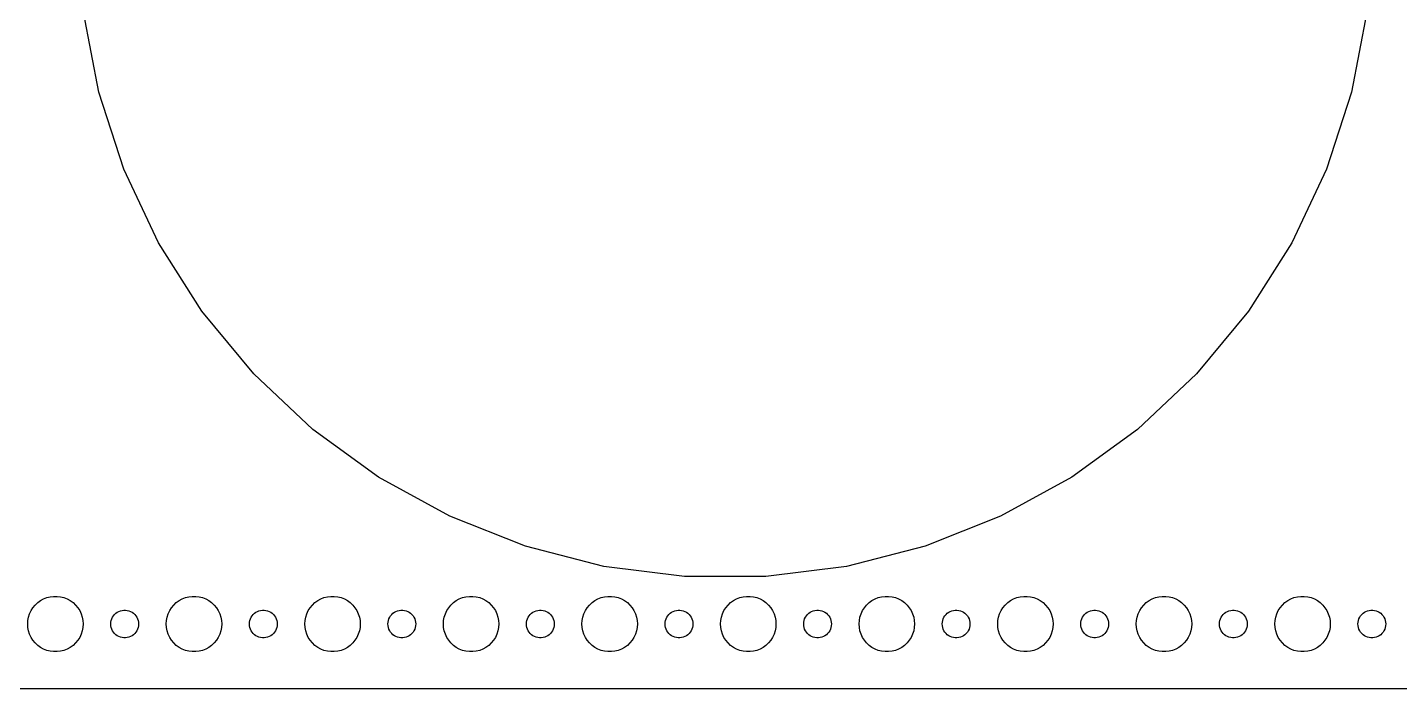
# Model space of a CAD drawing. Header units: metres. Extents: x -292 to 292, y -82 to 82.
# Drawn here: x -3 to 145.5, y -82 to -10.4 of the extents above; entities that cross this region are included whole.
import ezdxf

# ---------------------------------------------------------------- set-up
doc = ezdxf.new("R2010")
doc.units = ezdxf.units.M

msp = doc.modelspace()

# ---------------------------------------------------------------- linework, layer by layer
for p, q in [((4.6992, -17.4083), (3.052, -8.7733)), ((141.948, -8.7733), (140.301, -17.4083)), ((7.4156, -25.7687), (4.6992, -17.4083)), ((140.301, -17.4083), (137.584, -25.7687)), ((11.1585, -33.7227), (7.4156, -25.7687)), ((137.584, -25.7687), (133.841, -33.7227)), ((15.8688, -41.145), (11.1585, -33.7227)), ((133.841, -33.7227), (129.131, -41.145)), ((21.4722, -47.9183), (15.8688, -41.145)), ((129.131, -41.145), (123.528, -47.9183)), ((27.8803, -53.9359), (21.4722, -47.9183)), ((123.528, -47.9183), (117.12, -53.9359)), ((34.9921, -59.103), (27.8803, -53.9359)), ((117.12, -53.9359), (110.008, -59.103)), ((42.6954, -63.3379), (34.9921, -59.103)), ((110.008, -59.103), (102.305, -63.3379)), ((50.8688, -66.574), (42.6954, -63.3379)), ((102.305, -63.3379), (94.1312, -66.574)), ((59.3833, -68.7601), (50.8688, -66.574)), ((94.1312, -66.574), (85.6167, -68.7601)), ((68.1047, -69.8619), (59.3833, -68.7601)), ((85.6167, -68.7601), (76.8953, -69.8619)), ((76.8953, -69.8619), (68.1047, -69.8619)), ((-2.1869, -72.9464), (-1.9123, -72.6885)), ((-1.9123, -72.6885), (-1.6075, -72.467)), ((-1.6075, -72.467), (-1.2773, -72.2855)), ((-1.2773, -72.2855), (-0.927, -72.1468)), ((-0.927, -72.1468), (-0.5621, -72.0531)), ((-0.5621, -72.0531), (-0.1884, -72.0059)), ((-0.1884, -72.0059), (0.1884, -72.0059)), ((0.1884, -72.0059), (0.5621, -72.0531)), ((0.5621, -72.0531), (0.927, -72.1468)), ((0.927, -72.1468), (1.2773, -72.2855)), ((1.2773, -72.2855), (1.6075, -72.467)), ((1.6075, -72.467), (1.9123, -72.6885)), ((1.9123, -72.6885), (2.1869, -72.9464)), ((12.8131, -72.9464), (13.0877, -72.6885)), ((13.0877, -72.6885), (13.3925, -72.467)), ((13.3925, -72.467), (13.7227, -72.2855)), ((13.7227, -72.2855), (14.0729, -72.1468)), ((14.0729, -72.1468), (14.4379, -72.0531)), ((14.4379, -72.0531), (14.8116, -72.0059)), ((14.8116, -72.0059), (15.1884, -72.0059)), ((15.1884, -72.0059), (15.5621, -72.0531)), ((15.5621, -72.0531), (15.927, -72.1468)), ((15.927, -72.1468), (16.2773, -72.2855)), ((16.2773, -72.2855), (16.6075, -72.467)), ((16.6075, -72.467), (16.9123, -72.6885)), ((16.9123, -72.6885), (17.1869, -72.9464)), ((27.8131, -72.9464), (28.0877, -72.6885)), ((28.0877, -72.6885), (28.3925, -72.467)), ((28.3925, -72.467), (28.7227, -72.2855)), ((28.7227, -72.2855), (29.0729, -72.1468)), ((29.0729, -72.1468), (29.4379, -72.0531)), ((29.4379, -72.0531), (29.8116, -72.0059)), ((29.8116, -72.0059), (30.1884, -72.0059)), ((30.1884, -72.0059), (30.5621, -72.0531)), ((30.5621, -72.0531), (30.927, -72.1468)), ((30.927, -72.1468), (31.2773, -72.2855)), ((31.2773, -72.2855), (31.6075, -72.467)), ((31.6075, -72.467), (31.9123, -72.6885)), ((31.9123, -72.6885), (32.1869, -72.9464)), ((42.8131, -72.9464), (43.0877, -72.6885)), ((43.0877, -72.6885), (43.3925, -72.467)), ((43.3925, -72.467), (43.7227, -72.2855)), ((43.7227, -72.2855), (44.0729, -72.1468)), ((44.0729, -72.1468), (44.4379, -72.0531)), ((44.4379, -72.0531), (44.8116, -72.0059)), ((44.8116, -72.0059), (45.1884, -72.0059)), ((45.1884, -72.0059), (45.5621, -72.0531)), ((45.5621, -72.0531), (45.927, -72.1468)), ((45.927, -72.1468), (46.2773, -72.2855)), ((46.2773, -72.2855), (46.6075, -72.467)), ((46.6075, -72.467), (46.9123, -72.6885)), ((46.9123, -72.6885), (47.1869, -72.9464)), ((57.8131, -72.9464), (58.0877, -72.6885)), ((58.0877, -72.6885), (58.3925, -72.467)), ((58.3925, -72.467), (58.7227, -72.2855)), ((58.7227, -72.2855), (59.0729, -72.1468)), ((59.0729, -72.1468), (59.4379, -72.0531)), ((59.4379, -72.0531), (59.8116, -72.0059)), ((59.8116, -72.0059), (60.1884, -72.0059)), ((60.1884, -72.0059), (60.5621, -72.0531)), ((60.5621, -72.0531), (60.927, -72.1468)), ((60.927, -72.1468), (61.2773, -72.2855)), ((61.2773, -72.2855), (61.6075, -72.467)), ((61.6075, -72.467), (61.9123, -72.6885)), ((61.9123, -72.6885), (62.1869, -72.9464)), ((72.8131, -72.9464), (73.0877, -72.6885)), ((73.0877, -72.6885), (73.3925, -72.467)), ((73.3925, -72.467), (73.7227, -72.2855)), ((73.7227, -72.2855), (74.073, -72.1468)), ((74.073, -72.1468), (74.4379, -72.0531)), ((74.4379, -72.0531), (74.8116, -72.0059)), ((74.8116, -72.0059), (75.1884, -72.0059)), ((75.1884, -72.0059), (75.5621, -72.0531)), ((75.5621, -72.0531), (75.927, -72.1468)), ((75.927, -72.1468), (76.2773, -72.2855)), ((76.2773, -72.2855), (76.6075, -72.467)), ((76.6075, -72.467), (76.9123, -72.6885)), ((76.9123, -72.6885), (77.1869, -72.9464)), ((87.8131, -72.9464), (88.0877, -72.6885)), ((88.0877, -72.6885), (88.3925, -72.467)), ((88.3925, -72.467), (88.7227, -72.2855)), ((88.7227, -72.2855), (89.073, -72.1468)), ((89.073, -72.1468), (89.4379, -72.0531)), ((89.4379, -72.0531), (89.8116, -72.0059)), ((89.8116, -72.0059), (90.1884, -72.0059)), ((90.1884, -72.0059), (90.5621, -72.0531)), ((90.5621, -72.0531), (90.927, -72.1468)), ((90.927, -72.1468), (91.2773, -72.2855)), ((91.2773, -72.2855), (91.6075, -72.467)), ((91.6075, -72.467), (91.9123, -72.6885)), ((91.9123, -72.6885), (92.1869, -72.9464)), ((102.813, -72.9464), (103.088, -72.6885)), ((103.088, -72.6885), (103.393, -72.467)), ((103.393, -72.467), (103.723, -72.2855)), ((103.723, -72.2855), (104.073, -72.1468)), ((104.073, -72.1468), (104.438, -72.0531)), ((104.438, -72.0531), (104.812, -72.0059)), ((104.812, -72.0059), (105.188, -72.0059)), ((105.188, -72.0059), (105.562, -72.0531)), ((105.562, -72.0531), (105.927, -72.1468)), ((105.927, -72.1468), (106.277, -72.2855)), ((106.277, -72.2855), (106.607, -72.467)), ((106.607, -72.467), (106.912, -72.6885)), ((106.912, -72.6885), (107.187, -72.9464)), ((117.813, -72.9464), (118.088, -72.6885)), ((118.088, -72.6885), (118.393, -72.467)), ((118.393, -72.467), (118.723, -72.2855)), ((118.723, -72.2855), (119.073, -72.1468)), ((119.073, -72.1468), (119.438, -72.0531)), ((119.438, -72.0531), (119.812, -72.0059)), ((119.812, -72.0059), (120.188, -72.0059)), ((120.188, -72.0059), (120.562, -72.0531)), ((120.562, -72.0531), (120.927, -72.1468)), ((120.927, -72.1468), (121.277, -72.2855)), ((121.277, -72.2855), (121.607, -72.467)), ((121.607, -72.467), (121.912, -72.6885)), ((121.912, -72.6885), (122.187, -72.9464)), ((132.813, -72.9464), (133.088, -72.6885)), ((133.088, -72.6885), (133.393, -72.467)), ((133.393, -72.467), (133.723, -72.2855)), ((133.723, -72.2855), (134.073, -72.1468)), ((134.073, -72.1468), (134.438, -72.0531)), ((134.438, -72.0531), (134.812, -72.0059)), ((134.812, -72.0059), (135.188, -72.0059)), ((135.188, -72.0059), (135.562, -72.0531)), ((135.562, -72.0531), (135.927, -72.1468)), ((135.927, -72.1468), (136.277, -72.2855)), ((136.277, -72.2855), (136.607, -72.467)), ((136.607, -72.467), (136.912, -72.6885)), ((136.912, -72.6885), (137.187, -72.9464)), ((-2.9763, -74.624), (-2.9057, -74.2539)), ((-2.9057, -74.2539), (-2.7893, -73.8956)), ((-2.7893, -73.8956), (-2.6289, -73.5547)), ((-2.6289, -73.5547), (-2.427, -73.2366)), ((-2.427, -73.2366), (-2.1869, -72.9464)), ((2.1869, -72.9464), (2.427, -73.2366)), ((2.427, -73.2366), (2.6289, -73.5547)), ((2.6289, -73.5547), (2.7893, -73.8956)), ((2.7893, -73.8956), (2.9057, -74.2539)), ((2.9057, -74.2539), (2.9763, -74.624)), ((6.1855, -74.2774), (6.2865, -74.1183)), ((6.2865, -74.1183), (6.4065, -73.9732)), ((6.4065, -73.9732), (6.5438, -73.8442)), ((6.5438, -73.8442), (6.6963, -73.7335)), ((6.6963, -73.7335), (6.8613, -73.6428)), ((6.8613, -73.6428), (7.0365, -73.5734)), ((7.0365, -73.5734), (7.2189, -73.5266)), ((7.2189, -73.5266), (7.4058, -73.503)), ((7.4058, -73.503), (7.5942, -73.503)), ((7.5942, -73.503), (7.7811, -73.5266)), ((7.7811, -73.5266), (7.9635, -73.5734)), ((7.9635, -73.5734), (8.1387, -73.6428)), ((8.1387, -73.6428), (8.3037, -73.7335)), ((8.3037, -73.7335), (8.4561, -73.8442)), ((8.4561, -73.8442), (8.5934, -73.9732)), ((8.5934, -73.9732), (8.7135, -74.1183)), ((8.7135, -74.1183), (8.8145, -74.2774)), ((12.0237, -74.624), (12.0942, -74.2539)), ((12.0942, -74.2539), (12.2107, -73.8956)), ((12.2107, -73.8956), (12.3711, -73.5547)), ((12.3711, -73.5547), (12.5729, -73.2366)), ((12.5729, -73.2366), (12.8131, -72.9464)), ((17.1869, -72.9464), (17.427, -73.2366)), ((17.427, -73.2366), (17.6289, -73.5547)), ((17.6289, -73.5547), (17.7893, -73.8956)), ((17.7893, -73.8956), (17.9057, -74.2539)), ((17.9057, -74.2539), (17.9763, -74.624)), ((21.1855, -74.2774), (21.2865, -74.1183)), ((21.2865, -74.1183), (21.4065, -73.9732)), ((21.4065, -73.9732), (21.5439, -73.8442)), ((21.5439, -73.8442), (21.6963, -73.7335)), ((21.6963, -73.7335), (21.8613, -73.6428)), ((21.8613, -73.6428), (22.0365, -73.5734)), ((22.0365, -73.5734), (22.2189, -73.5266)), ((22.2189, -73.5266), (22.4058, -73.503)), ((22.4058, -73.503), (22.5942, -73.503)), ((22.5942, -73.503), (22.7811, -73.5266)), ((22.7811, -73.5266), (22.9635, -73.5734)), ((22.9635, -73.5734), (23.1387, -73.6428)), ((23.1387, -73.6428), (23.3037, -73.7335)), ((23.3037, -73.7335), (23.4561, -73.8442)), ((23.4561, -73.8442), (23.5934, -73.9732)), ((23.5934, -73.9732), (23.7135, -74.1183)), ((23.7135, -74.1183), (23.8145, -74.2774)), ((27.0237, -74.624), (27.0942, -74.2539)), ((27.0942, -74.2539), (27.2107, -73.8956)), ((27.2107, -73.8956), (27.3711, -73.5547)), ((27.3711, -73.5547), (27.5729, -73.2366)), ((27.5729, -73.2366), (27.8131, -72.9464)), ((32.1869, -72.9464), (32.427, -73.2366)), ((32.427, -73.2366), (32.6289, -73.5547)), ((32.6289, -73.5547), (32.7893, -73.8956)), ((32.7893, -73.8956), (32.9057, -74.2539)), ((32.9057, -74.2539), (32.9763, -74.624)), ((36.1855, -74.2774), (36.2865, -74.1183)), ((36.2865, -74.1183), (36.4065, -73.9732)), ((36.4065, -73.9732), (36.5439, -73.8442)), ((36.5439, -73.8442), (36.6963, -73.7335)), ((36.6963, -73.7335), (36.8613, -73.6428)), ((36.8613, -73.6428), (37.0365, -73.5734)), ((37.0365, -73.5734), (37.2189, -73.5266)), ((37.2189, -73.5266), (37.4058, -73.503)), ((37.4058, -73.503), (37.5942, -73.503)), ((37.5942, -73.503), (37.7811, -73.5266)), ((37.7811, -73.5266), (37.9635, -73.5734)), ((37.9635, -73.5734), (38.1387, -73.6428)), ((38.1387, -73.6428), (38.3037, -73.7335)), ((38.3037, -73.7335), (38.4561, -73.8442)), ((38.4561, -73.8442), (38.5934, -73.9732)), ((38.5934, -73.9732), (38.7135, -74.1183)), ((38.7135, -74.1183), (38.8145, -74.2774)), ((42.0237, -74.624), (42.0942, -74.2539)), ((42.0942, -74.2539), (42.2107, -73.8956)), ((42.2107, -73.8956), (42.3711, -73.5547)), ((42.3711, -73.5547), (42.5729, -73.2366)), ((42.5729, -73.2366), (42.8131, -72.9464)), ((47.1869, -72.9464), (47.427, -73.2366)), ((47.427, -73.2366), (47.6289, -73.5547)), ((47.6289, -73.5547), (47.7893, -73.8956)), ((47.7893, -73.8956), (47.9057, -74.2539)), ((47.9057, -74.2539), (47.9763, -74.624)), ((51.1855, -74.2774), (51.2865, -74.1183)), ((51.2865, -74.1183), (51.4065, -73.9732)), ((51.4065, -73.9732), (51.5439, -73.8442)), ((51.5439, -73.8442), (51.6963, -73.7335)), ((51.6963, -73.7335), (51.8613, -73.6428)), ((51.8613, -73.6428), (52.0365, -73.5734)), ((52.0365, -73.5734), (52.2189, -73.5266)), ((52.2189, -73.5266), (52.4058, -73.503)), ((52.4058, -73.503), (52.5942, -73.503)), ((52.5942, -73.503), (52.7811, -73.5266)), ((52.7811, -73.5266), (52.9635, -73.5734)), ((52.9635, -73.5734), (53.1387, -73.6428)), ((53.1387, -73.6428), (53.3037, -73.7335)), ((53.3037, -73.7335), (53.4561, -73.8442)), ((53.4561, -73.8442), (53.5934, -73.9732)), ((53.5934, -73.9732), (53.7135, -74.1183)), ((53.7135, -74.1183), (53.8145, -74.2774)), ((57.0237, -74.624), (57.0942, -74.2539)), ((57.0942, -74.2539), (57.2107, -73.8956)), ((57.2107, -73.8956), (57.3711, -73.5547)), ((57.3711, -73.5547), (57.5729, -73.2366)), ((57.5729, -73.2366), (57.8131, -72.9464)), ((62.1869, -72.9464), (62.427, -73.2366)), ((62.427, -73.2366), (62.6289, -73.5547)), ((62.6289, -73.5547), (62.7893, -73.8956)), ((62.7893, -73.8956), (62.9057, -74.2539)), ((62.9057, -74.2539), (62.9763, -74.624)), ((66.1855, -74.2774), (66.2865, -74.1183)), ((66.2865, -74.1183), (66.4065, -73.9732)), ((66.4065, -73.9732), (66.5439, -73.8442)), ((66.5439, -73.8442), (66.6963, -73.7335)), ((66.6963, -73.7335), (66.8613, -73.6428)), ((66.8613, -73.6428), (67.0365, -73.5734)), ((67.0365, -73.5734), (67.2189, -73.5266)), ((67.2189, -73.5266), (67.4058, -73.503)), ((67.4058, -73.503), (67.5942, -73.503)), ((67.5942, -73.503), (67.7811, -73.5266)), ((67.7811, -73.5266), (67.9635, -73.5734)), ((67.9635, -73.5734), (68.1387, -73.6428)), ((68.1387, -73.6428), (68.3037, -73.7335)), ((68.3037, -73.7335), (68.4561, -73.8442)), ((68.4561, -73.8442), (68.5934, -73.9732)), ((68.5934, -73.9732), (68.7135, -74.1183)), ((68.7135, -74.1183), (68.8145, -74.2774)), ((72.0237, -74.624), (72.0943, -74.2539)), ((72.0943, -74.2539), (72.2107, -73.8956)), ((72.2107, -73.8956), (72.3711, -73.5547)), ((72.3711, -73.5547), (72.573, -73.2366)), ((72.573, -73.2366), (72.8131, -72.9464)), ((77.1869, -72.9464), (77.427, -73.2366)), ((77.427, -73.2366), (77.6289, -73.5547)), ((77.6289, -73.5547), (77.7893, -73.8956)), ((77.7893, -73.8956), (77.9057, -74.2539)), ((77.9057, -74.2539), (77.9763, -74.624)), ((81.1855, -74.2774), (81.2865, -74.1183)), ((81.2865, -74.1183), (81.4065, -73.9732)), ((81.4065, -73.9732), (81.5439, -73.8442)), ((81.5439, -73.8442), (81.6963, -73.7335)), ((81.6963, -73.7335), (81.8613, -73.6428)), ((81.8613, -73.6428), (82.0365, -73.5734)), ((82.0365, -73.5734), (82.2189, -73.5266)), ((82.2189, -73.5266), (82.4058, -73.503)), ((82.4058, -73.503), (82.5942, -73.503)), ((82.5942, -73.503), (82.7811, -73.5266)), ((82.7811, -73.5266), (82.9635, -73.5734)), ((82.9635, -73.5734), (83.1387, -73.6428)), ((83.1387, -73.6428), (83.3037, -73.7335)), ((83.3037, -73.7335), (83.4561, -73.8442)), ((83.4561, -73.8442), (83.5934, -73.9732)), ((83.5934, -73.9732), (83.7135, -74.1183)), ((83.7135, -74.1183), (83.8145, -74.2774)), ((87.0237, -74.624), (87.0943, -74.2539)), ((87.0943, -74.2539), (87.2107, -73.8956)), ((87.2107, -73.8956), (87.3711, -73.5547)), ((87.3711, -73.5547), (87.573, -73.2366)), ((87.573, -73.2366), (87.8131, -72.9464)), ((92.1869, -72.9464), (92.427, -73.2366)), ((92.427, -73.2366), (92.6289, -73.5547)), ((92.6289, -73.5547), (92.7893, -73.8956)), ((92.7893, -73.8956), (92.9057, -74.2539)), ((92.9057, -74.2539), (92.9763, -74.624)), ((96.1855, -74.2774), (96.2865, -74.1183)), ((96.2865, -74.1183), (96.4065, -73.9732)), ((96.4065, -73.9732), (96.5439, -73.8442)), ((96.5439, -73.8442), (96.6963, -73.7335)), ((96.6963, -73.7335), (96.8613, -73.6428)), ((96.8613, -73.6428), (97.0365, -73.5734)), ((97.0365, -73.5734), (97.2189, -73.5266)), ((97.2189, -73.5266), (97.4058, -73.503)), ((97.4058, -73.503), (97.5942, -73.503)), ((97.5942, -73.503), (97.7811, -73.5266)), ((97.7811, -73.5266), (97.9635, -73.5734)), ((97.9635, -73.5734), (98.1387, -73.6428)), ((98.1387, -73.6428), (98.3037, -73.7335)), ((98.3037, -73.7335), (98.4561, -73.8442)), ((98.4561, -73.8442), (98.5934, -73.9732)), ((98.5934, -73.9732), (98.7135, -74.1183)), ((98.7135, -74.1183), (98.8145, -74.2774)), ((102.024, -74.624), (102.094, -74.2539)), ((102.094, -74.2539), (102.211, -73.8956)), ((102.211, -73.8956), (102.371, -73.5547)), ((102.371, -73.5547), (102.573, -73.2366)), ((102.573, -73.2366), (102.813, -72.9464)), ((107.187, -72.9464), (107.427, -73.2366)), ((107.427, -73.2366), (107.629, -73.5547)), ((107.629, -73.5547), (107.789, -73.8956)), ((107.789, -73.8956), (107.906, -74.2539)), ((107.906, -74.2539), (107.976, -74.624)), ((111.186, -74.2774), (111.286, -74.1183)), ((111.286, -74.1183), (111.407, -73.9732)), ((111.407, -73.9732), (111.544, -73.8442)), ((111.544, -73.8442), (111.696, -73.7335)), ((111.696, -73.7335), (111.861, -73.6428)), ((111.861, -73.6428), (112.036, -73.5734)), ((112.036, -73.5734), (112.219, -73.5266)), ((112.219, -73.5266), (112.406, -73.503)), ((112.406, -73.503), (112.594, -73.503)), ((112.594, -73.503), (112.781, -73.5266)), ((112.781, -73.5266), (112.964, -73.5734)), ((112.964, -73.5734), (113.139, -73.6428)), ((113.139, -73.6428), (113.304, -73.7335)), ((113.304, -73.7335), (113.456, -73.8442)), ((113.456, -73.8442), (113.593, -73.9732)), ((113.593, -73.9732), (113.714, -74.1183)), ((113.714, -74.1183), (113.814, -74.2774)), ((117.024, -74.624), (117.094, -74.2539)), ((117.094, -74.2539), (117.211, -73.8956)), ((117.211, -73.8956), (117.371, -73.5547)), ((117.371, -73.5547), (117.573, -73.2366)), ((117.573, -73.2366), (117.813, -72.9464)), ((122.187, -72.9464), (122.427, -73.2366)), ((122.427, -73.2366), (122.629, -73.5547)), ((122.629, -73.5547), (122.789, -73.8956)), ((122.789, -73.8956), (122.906, -74.2539)), ((122.906, -74.2539), (122.976, -74.624)), ((126.186, -74.2774), (126.286, -74.1183)), ((126.286, -74.1183), (126.407, -73.9732)), ((126.407, -73.9732), (126.544, -73.8442)), ((126.544, -73.8442), (126.696, -73.7335)), ((126.696, -73.7335), (126.861, -73.6428)), ((126.861, -73.6428), (127.036, -73.5734)), ((127.036, -73.5734), (127.219, -73.5266)), ((127.219, -73.5266), (127.406, -73.503)), ((127.406, -73.503), (127.594, -73.503)), ((127.594, -73.503), (127.781, -73.5266)), ((127.781, -73.5266), (127.964, -73.5734)), ((127.964, -73.5734), (128.139, -73.6428)), ((128.139, -73.6428), (128.304, -73.7335)), ((128.304, -73.7335), (128.456, -73.8442)), ((128.456, -73.8442), (128.593, -73.9732)), ((128.593, -73.9732), (128.714, -74.1183)), ((128.714, -74.1183), (128.814, -74.2774)), ((132.024, -74.624), (132.094, -74.2539)), ((132.094, -74.2539), (132.211, -73.8956)), ((132.211, -73.8956), (132.371, -73.5547)), ((132.371, -73.5547), (132.573, -73.2366)), ((132.573, -73.2366), (132.813, -72.9464)), ((137.187, -72.9464), (137.427, -73.2366)), ((137.427, -73.2366), (137.629, -73.5547)), ((137.629, -73.5547), (137.789, -73.8956)), ((137.789, -73.8956), (137.906, -74.2539)), ((137.906, -74.2539), (137.976, -74.624)), ((141.186, -74.2774), (141.286, -74.1183)), ((141.286, -74.1183), (141.407, -73.9732)), ((141.407, -73.9732), (141.544, -73.8442)), ((141.544, -73.8442), (141.696, -73.7335)), ((141.696, -73.7335), (141.861, -73.6428)), ((141.861, -73.6428), (142.036, -73.5734)), ((142.036, -73.5734), (142.219, -73.5266)), ((142.219, -73.5266), (142.406, -73.503)), ((142.406, -73.503), (142.594, -73.503)), ((142.594, -73.503), (142.781, -73.5266)), ((142.781, -73.5266), (142.964, -73.5734)), ((142.964, -73.5734), (143.139, -73.6428)), ((143.139, -73.6428), (143.304, -73.7335)), ((143.304, -73.7335), (143.456, -73.8442)), ((143.456, -73.8442), (143.593, -73.9732)), ((143.593, -73.9732), (143.714, -74.1183)), ((143.714, -74.1183), (143.814, -74.2774)), ((-3, -75), (-2.9763, -74.624)), ((-2.9763, -75.376), (-3, -75)), ((-2.9057, -75.7461), (-2.9763, -75.376)), ((-2.7893, -76.1044), (-2.9057, -75.7461)), ((2.9057, -75.7461), (2.7893, -76.1044)), ((2.9763, -75.376), (2.9057, -75.7461)), ((2.9763, -74.624), (3, -75)), ((3, -75), (2.9763, -75.376)), ((6, -75), (6.0118, -74.812)), ((6.0118, -75.188), (6, -75)), ((6.0118, -74.812), (6.0471, -74.627)), ((6.0471, -75.373), (6.0118, -75.188)), ((6.0471, -74.627), (6.1053, -74.4478)), ((6.1053, -75.5522), (6.0471, -75.373)), ((6.1053, -74.4478), (6.1855, -74.2774)), ((6.1855, -75.7226), (6.1053, -75.5522)), ((6.2865, -75.8817), (6.1855, -75.7226)), ((8.8145, -75.7226), (8.7135, -75.8817)), ((8.8145, -74.2774), (8.8947, -74.4478)), ((8.8947, -75.5522), (8.8145, -75.7226)), ((8.8947, -74.4478), (8.9529, -74.627)), ((8.9529, -75.373), (8.8947, -75.5522)), ((8.9529, -74.627), (8.9882, -74.812)), ((8.9882, -75.188), (8.9529, -75.373)), ((8.9882, -74.812), (9, -75)), ((9, -75), (8.9882, -75.188)), ((12, -75), (12.0237, -74.624)), ((12.0237, -75.376), (12, -75)), ((12.0942, -75.7461), (12.0237, -75.376)), ((12.2107, -76.1044), (12.0942, -75.7461)), ((17.9057, -75.7461), (17.7893, -76.1044)), ((17.9763, -75.376), (17.9057, -75.7461)), ((17.9763, -74.624), (18, -75)), ((18, -75), (17.9763, -75.376)), ((21, -75), (21.0118, -74.812)), ((21.0118, -75.188), (21, -75)), ((21.0118, -74.812), (21.0471, -74.627)), ((21.0471, -75.373), (21.0118, -75.188)), ((21.0471, -74.627), (21.1053, -74.4478)), ((21.1053, -75.5522), (21.0471, -75.373)), ((21.1053, -74.4478), (21.1855, -74.2774)), ((21.1855, -75.7226), (21.1053, -75.5522)), ((21.2865, -75.8817), (21.1855, -75.7226)), ((23.8145, -75.7226), (23.7135, -75.8817)), ((23.8145, -74.2774), (23.8947, -74.4478)), ((23.8947, -75.5522), (23.8145, -75.7226)), ((23.8947, -74.4478), (23.9529, -74.627)), ((23.9529, -75.373), (23.8947, -75.5522)), ((23.9529, -74.627), (23.9882, -74.812)), ((23.9882, -75.188), (23.9529, -75.373)), ((23.9882, -74.812), (24, -75)), ((24, -75), (23.9882, -75.188)), ((27, -75), (27.0237, -74.624)), ((27.0237, -75.376), (27, -75)), ((27.0942, -75.7461), (27.0237, -75.376)), ((27.2107, -76.1044), (27.0942, -75.7461)), ((32.9057, -75.7461), (32.7893, -76.1044)), ((32.9763, -75.376), (32.9057, -75.7461)), ((32.9763, -74.624), (33, -75)), ((33, -75), (32.9763, -75.376)), ((36, -75), (36.0118, -74.812)), ((36.0118, -75.188), (36, -75)), ((36.0118, -74.812), (36.0471, -74.627)), ((36.0471, -75.373), (36.0118, -75.188)), ((36.0471, -74.627), (36.1053, -74.4478)), ((36.1053, -75.5522), (36.0471, -75.373)), ((36.1053, -74.4478), (36.1855, -74.2774)), ((36.1855, -75.7226), (36.1053, -75.5522)), ((36.2865, -75.8817), (36.1855, -75.7226)), ((38.8145, -75.7226), (38.7135, -75.8817)), ((38.8145, -74.2774), (38.8947, -74.4478)), ((38.8947, -75.5522), (38.8145, -75.7226)), ((38.8947, -74.4478), (38.9529, -74.627)), ((38.9529, -75.373), (38.8947, -75.5522)), ((38.9529, -74.627), (38.9882, -74.812)), ((38.9882, -75.188), (38.9529, -75.373)), ((38.9882, -74.812), (39, -75)), ((39, -75), (38.9882, -75.188)), ((42, -75), (42.0237, -74.624)), ((42.0237, -75.376), (42, -75)), ((42.0942, -75.7461), (42.0237, -75.376)), ((42.2107, -76.1044), (42.0942, -75.7461)), ((47.9057, -75.7461), (47.7893, -76.1044)), ((47.9763, -75.376), (47.9057, -75.7461)), ((47.9763, -74.624), (48, -75)), ((48, -75), (47.9763, -75.376)), ((51, -75), (51.0118, -74.812)), ((51.0118, -75.188), (51, -75)), ((51.0118, -74.812), (51.0471, -74.627)), ((51.0471, -75.373), (51.0118, -75.188)), ((51.0471, -74.627), (51.1053, -74.4478)), ((51.1053, -75.5522), (51.0471, -75.373)), ((51.1053, -74.4478), (51.1855, -74.2774)), ((51.1855, -75.7226), (51.1053, -75.5522)), ((51.2865, -75.8817), (51.1855, -75.7226)), ((53.8145, -75.7226), (53.7135, -75.8817)), ((53.8145, -74.2774), (53.8947, -74.4478)), ((53.8947, -75.5522), (53.8145, -75.7226)), ((53.8947, -74.4478), (53.9529, -74.627)), ((53.9529, -75.373), (53.8947, -75.5522)), ((53.9529, -74.627), (53.9882, -74.812)), ((53.9882, -75.188), (53.9529, -75.373)), ((53.9882, -74.812), (54, -75)), ((54, -75), (53.9882, -75.188)), ((57, -75), (57.0237, -74.624)), ((57.0237, -75.376), (57, -75)), ((57.0942, -75.7461), (57.0237, -75.376)), ((57.2107, -76.1044), (57.0942, -75.7461)), ((62.9057, -75.7461), (62.7893, -76.1044)), ((62.9763, -75.376), (62.9057, -75.7461)), ((62.9763, -74.624), (63, -75)), ((63, -75), (62.9763, -75.376)), ((66, -75), (66.0118, -74.812)), ((66.0118, -75.188), (66, -75)), ((66.0118, -74.812), (66.0471, -74.627)), ((66.0471, -75.373), (66.0118, -75.188)), ((66.0471, -74.627), (66.1053, -74.4478)), ((66.1053, -75.5522), (66.0471, -75.373)), ((66.1053, -74.4478), (66.1855, -74.2774)), ((66.1855, -75.7226), (66.1053, -75.5522)), ((66.2865, -75.8817), (66.1855, -75.7226)), ((68.8145, -75.7226), (68.7135, -75.8817)), ((68.8145, -74.2774), (68.8947, -74.4478)), ((68.8947, -75.5522), (68.8145, -75.7226)), ((68.8947, -74.4478), (68.9529, -74.627)), ((68.9529, -75.373), (68.8947, -75.5522)), ((68.9529, -74.627), (68.9882, -74.812)), ((68.9882, -75.188), (68.9529, -75.373)), ((68.9882, -74.812), (69, -75)), ((69, -75), (68.9882, -75.188)), ((72, -75), (72.0237, -74.624)), ((72.0237, -75.376), (72, -75)), ((72.0943, -75.7461), (72.0237, -75.376)), ((72.2107, -76.1044), (72.0943, -75.7461)), ((77.9057, -75.7461), (77.7893, -76.1044)), ((77.9763, -75.376), (77.9057, -75.7461)), ((77.9763, -74.624), (78, -75)), ((78, -75), (77.9763, -75.376)), ((81, -75), (81.0118, -74.812)), ((81.0118, -75.188), (81, -75)), ((81.0118, -74.812), (81.0471, -74.627)), ((81.0471, -75.373), (81.0118, -75.188)), ((81.0471, -74.627), (81.1053, -74.4478)), ((81.1053, -75.5522), (81.0471, -75.373)), ((81.1053, -74.4478), (81.1855, -74.2774)), ((81.1855, -75.7226), (81.1053, -75.5522)), ((81.2865, -75.8817), (81.1855, -75.7226)), ((83.8145, -75.7226), (83.7135, -75.8817)), ((83.8145, -74.2774), (83.8947, -74.4478)), ((83.8947, -75.5522), (83.8145, -75.7226)), ((83.8947, -74.4478), (83.9529, -74.627)), ((83.9529, -75.373), (83.8947, -75.5522)), ((83.9529, -74.627), (83.9882, -74.812)), ((83.9882, -75.188), (83.9529, -75.373)), ((83.9882, -74.812), (84, -75)), ((84, -75), (83.9882, -75.188)), ((87, -75), (87.0237, -74.624)), ((87.0237, -75.376), (87, -75)), ((87.0943, -75.7461), (87.0237, -75.376)), ((87.2107, -76.1044), (87.0943, -75.7461)), ((92.9057, -75.7461), (92.7893, -76.1044)), ((92.9763, -75.376), (92.9057, -75.7461)), ((92.9763, -74.624), (93, -75)), ((93, -75), (92.9763, -75.376)), ((96, -75), (96.0118, -74.812)), ((96.0118, -75.188), (96, -75)), ((96.0118, -74.812), (96.0471, -74.627)), ((96.0471, -75.373), (96.0118, -75.188)), ((96.0471, -74.627), (96.1053, -74.4478)), ((96.1053, -75.5522), (96.0471, -75.373)), ((96.1053, -74.4478), (96.1855, -74.2774)), ((96.1855, -75.7226), (96.1053, -75.5522)), ((96.2865, -75.8817), (96.1855, -75.7226)), ((98.8145, -75.7226), (98.7135, -75.8817)), ((98.8145, -74.2774), (98.8947, -74.4478)), ((98.8947, -75.5522), (98.8145, -75.7226)), ((98.8947, -74.4478), (98.9529, -74.627)), ((98.9529, -75.373), (98.8947, -75.5522)), ((98.9529, -74.627), (98.9882, -74.812)), ((98.9882, -75.188), (98.9529, -75.373)), ((98.9882, -74.812), (99, -75)), ((99, -75), (98.9882, -75.188)), ((102, -75), (102.024, -74.624)), ((102.024, -75.376), (102, -75)), ((102.094, -75.7461), (102.024, -75.376)), ((102.211, -76.1044), (102.094, -75.7461)), ((107.906, -75.7461), (107.789, -76.1044)), ((107.976, -75.376), (107.906, -75.7461)), ((107.976, -74.624), (108, -75)), ((108, -75), (107.976, -75.376)), ((111, -75), (111.012, -74.812)), ((111.012, -75.188), (111, -75)), ((111.012, -74.812), (111.047, -74.627)), ((111.047, -75.373), (111.012, -75.188)), ((111.047, -74.627), (111.105, -74.4478)), ((111.105, -75.5522), (111.047, -75.373)), ((111.105, -74.4478), (111.186, -74.2774)), ((111.186, -75.7226), (111.105, -75.5522)), ((111.286, -75.8817), (111.186, -75.7226)), ((113.814, -75.7226), (113.714, -75.8817)), ((113.814, -74.2774), (113.895, -74.4478)), ((113.895, -75.5522), (113.814, -75.7226)), ((113.895, -74.4478), (113.953, -74.627)), ((113.953, -75.373), (113.895, -75.5522)), ((113.953, -74.627), (113.988, -74.812)), ((113.988, -75.188), (113.953, -75.373)), ((113.988, -74.812), (114, -75)), ((114, -75), (113.988, -75.188)), ((117, -75), (117.024, -74.624)), ((117.024, -75.376), (117, -75)), ((117.094, -75.7461), (117.024, -75.376)), ((117.211, -76.1044), (117.094, -75.7461)), ((122.906, -75.7461), (122.789, -76.1044)), ((122.976, -75.376), (122.906, -75.7461)), ((122.976, -74.624), (123, -75)), ((123, -75), (122.976, -75.376)), ((126, -75), (126.012, -74.812)), ((126.012, -75.188), (126, -75)), ((126.012, -74.812), (126.047, -74.627)), ((126.047, -75.373), (126.012, -75.188)), ((126.047, -74.627), (126.105, -74.4478)), ((126.105, -75.5522), (126.047, -75.373)), ((126.105, -74.4478), (126.186, -74.2774)), ((126.186, -75.7226), (126.105, -75.5522)), ((126.286, -75.8817), (126.186, -75.7226)), ((128.814, -75.7226), (128.714, -75.8817)), ((128.814, -74.2774), (128.895, -74.4478)), ((128.895, -75.5522), (128.814, -75.7226)), ((128.895, -74.4478), (128.953, -74.627)), ((128.953, -75.373), (128.895, -75.5522)), ((128.953, -74.627), (128.988, -74.812)), ((128.988, -75.188), (128.953, -75.373)), ((128.988, -74.812), (129, -75)), ((129, -75), (128.988, -75.188)), ((132, -75), (132.024, -74.624)), ((132.024, -75.376), (132, -75)), ((132.094, -75.7461), (132.024, -75.376)), ((132.211, -76.1044), (132.094, -75.7461)), ((137.906, -75.7461), (137.789, -76.1044)), ((137.976, -75.376), (137.906, -75.7461)), ((137.976, -74.624), (138, -75)), ((138, -75), (137.976, -75.376)), ((141, -75), (141.012, -74.812)), ((141.012, -75.188), (141, -75)), ((141.012, -74.812), (141.047, -74.627)), ((141.047, -75.373), (141.012, -75.188)), ((141.047, -74.627), (141.105, -74.4478)), ((141.105, -75.5522), (141.047, -75.373)), ((141.105, -74.4478), (141.186, -74.2774)), ((141.186, -75.7226), (141.105, -75.5522)), ((141.286, -75.8817), (141.186, -75.7226)), ((143.814, -75.7226), (143.714, -75.8817)), ((143.814, -74.2774), (143.895, -74.4478)), ((143.895, -75.5522), (143.814, -75.7226)), ((143.895, -74.4478), (143.953, -74.627)), ((143.953, -75.373), (143.895, -75.5522)), ((143.953, -74.627), (143.988, -74.812)), ((143.988, -75.188), (143.953, -75.373)), ((143.988, -74.812), (144, -75)), ((144, -75), (143.988, -75.188)), ((-2.6289, -76.4453), (-2.7893, -76.1044)), ((-2.427, -76.7634), (-2.6289, -76.4453)), ((-2.1869, -77.0536), (-2.427, -76.7634)), ((-1.9123, -77.3115), (-2.1869, -77.0536)), ((2.1869, -77.0536), (1.9123, -77.3115)), ((2.427, -76.7634), (2.1869, -77.0536)), ((2.6289, -76.4453), (2.427, -76.7634)), ((2.7893, -76.1044), (2.6289, -76.4453)), ((6.4065, -76.0268), (6.2865, -75.8817)), ((6.5438, -76.1558), (6.4065, -76.0268)), ((6.6963, -76.2665), (6.5438, -76.1558)), ((6.8613, -76.3572), (6.6963, -76.2665)), ((7.0365, -76.4266), (6.8613, -76.3572)), ((7.2189, -76.4734), (7.0365, -76.4266)), ((7.4058, -76.497), (7.2189, -76.4734)), ((7.5942, -76.497), (7.4058, -76.497)), ((7.7811, -76.4734), (7.5942, -76.497)), ((7.9635, -76.4266), (7.7811, -76.4734)), ((8.1387, -76.3572), (7.9635, -76.4266)), ((8.3037, -76.2665), (8.1387, -76.3572)), ((8.4561, -76.1558), (8.3037, -76.2665)), ((8.5934, -76.0268), (8.4561, -76.1558)), ((8.7135, -75.8817), (8.5934, -76.0268)), ((12.3711, -76.4453), (12.2107, -76.1044)), ((12.5729, -76.7634), (12.3711, -76.4453)), ((12.8131, -77.0536), (12.5729, -76.7634)), ((13.0877, -77.3115), (12.8131, -77.0536)), ((17.1869, -77.0536), (16.9123, -77.3115)), ((17.427, -76.7634), (17.1869, -77.0536)), ((17.6289, -76.4453), (17.427, -76.7634)), ((17.7893, -76.1044), (17.6289, -76.4453)), ((21.4065, -76.0268), (21.2865, -75.8817)), ((21.5439, -76.1558), (21.4065, -76.0268)), ((21.6963, -76.2665), (21.5439, -76.1558)), ((21.8613, -76.3572), (21.6963, -76.2665)), ((22.0365, -76.4266), (21.8613, -76.3572)), ((22.2189, -76.4734), (22.0365, -76.4266)), ((22.4058, -76.497), (22.2189, -76.4734)), ((22.5942, -76.497), (22.4058, -76.497)), ((22.7811, -76.4734), (22.5942, -76.497)), ((22.9635, -76.4266), (22.7811, -76.4734)), ((23.1387, -76.3572), (22.9635, -76.4266)), ((23.3037, -76.2665), (23.1387, -76.3572)), ((23.4561, -76.1558), (23.3037, -76.2665)), ((23.5934, -76.0268), (23.4561, -76.1558)), ((23.7135, -75.8817), (23.5934, -76.0268)), ((27.3711, -76.4453), (27.2107, -76.1044)), ((27.5729, -76.7634), (27.3711, -76.4453)), ((27.8131, -77.0536), (27.5729, -76.7634)), ((28.0877, -77.3115), (27.8131, -77.0536)), ((32.1869, -77.0536), (31.9123, -77.3115)), ((32.427, -76.7634), (32.1869, -77.0536)), ((32.6289, -76.4453), (32.427, -76.7634)), ((32.7893, -76.1044), (32.6289, -76.4453)), ((36.4065, -76.0268), (36.2865, -75.8817)), ((36.5439, -76.1558), (36.4065, -76.0268)), ((36.6963, -76.2665), (36.5439, -76.1558)), ((36.8613, -76.3572), (36.6963, -76.2665)), ((37.0365, -76.4266), (36.8613, -76.3572)), ((37.2189, -76.4734), (37.0365, -76.4266)), ((37.4058, -76.497), (37.2189, -76.4734)), ((37.5942, -76.497), (37.4058, -76.497)), ((37.7811, -76.4734), (37.5942, -76.497)), ((37.9635, -76.4266), (37.7811, -76.4734)), ((38.1387, -76.3572), (37.9635, -76.4266)), ((38.3037, -76.2665), (38.1387, -76.3572)), ((38.4561, -76.1558), (38.3037, -76.2665)), ((38.5934, -76.0268), (38.4561, -76.1558)), ((38.7135, -75.8817), (38.5934, -76.0268)), ((42.3711, -76.4453), (42.2107, -76.1044)), ((42.5729, -76.7634), (42.3711, -76.4453)), ((42.8131, -77.0536), (42.5729, -76.7634)), ((43.0877, -77.3115), (42.8131, -77.0536)), ((47.1869, -77.0536), (46.9123, -77.3115)), ((47.427, -76.7634), (47.1869, -77.0536)), ((47.6289, -76.4453), (47.427, -76.7634)), ((47.7893, -76.1044), (47.6289, -76.4453)), ((51.4065, -76.0268), (51.2865, -75.8817)), ((51.5439, -76.1558), (51.4065, -76.0268)), ((51.6963, -76.2665), (51.5439, -76.1558)), ((51.8613, -76.3572), (51.6963, -76.2665)), ((52.0365, -76.4266), (51.8613, -76.3572)), ((52.2189, -76.4734), (52.0365, -76.4266)), ((52.4058, -76.497), (52.2189, -76.4734)), ((52.5942, -76.497), (52.4058, -76.497)), ((52.7811, -76.4734), (52.5942, -76.497)), ((52.9635, -76.4266), (52.7811, -76.4734)), ((53.1387, -76.3572), (52.9635, -76.4266)), ((53.3037, -76.2665), (53.1387, -76.3572)), ((53.4561, -76.1558), (53.3037, -76.2665)), ((53.5934, -76.0268), (53.4561, -76.1558)), ((53.7135, -75.8817), (53.5934, -76.0268)), ((57.3711, -76.4453), (57.2107, -76.1044)), ((57.5729, -76.7634), (57.3711, -76.4453)), ((57.8131, -77.0536), (57.5729, -76.7634)), ((58.0877, -77.3115), (57.8131, -77.0536)), ((62.1869, -77.0536), (61.9123, -77.3115)), ((62.427, -76.7634), (62.1869, -77.0536)), ((62.6289, -76.4453), (62.427, -76.7634)), ((62.7893, -76.1044), (62.6289, -76.4453)), ((66.4065, -76.0268), (66.2865, -75.8817)), ((66.5439, -76.1558), (66.4065, -76.0268)), ((66.6963, -76.2665), (66.5439, -76.1558)), ((66.8613, -76.3572), (66.6963, -76.2665)), ((67.0365, -76.4266), (66.8613, -76.3572)), ((67.2189, -76.4734), (67.0365, -76.4266)), ((67.4058, -76.497), (67.2189, -76.4734)), ((67.5942, -76.497), (67.4058, -76.497)), ((67.7811, -76.4734), (67.5942, -76.497)), ((67.9635, -76.4266), (67.7811, -76.4734)), ((68.1387, -76.3572), (67.9635, -76.4266)), ((68.3037, -76.2665), (68.1387, -76.3572)), ((68.4561, -76.1558), (68.3037, -76.2665)), ((68.5934, -76.0268), (68.4561, -76.1558)), ((68.7135, -75.8817), (68.5934, -76.0268)), ((72.3711, -76.4453), (72.2107, -76.1044)), ((72.573, -76.7634), (72.3711, -76.4453)), ((72.8131, -77.0536), (72.573, -76.7634)), ((73.0877, -77.3115), (72.8131, -77.0536)), ((77.1869, -77.0536), (76.9123, -77.3115)), ((77.427, -76.7634), (77.1869, -77.0536)), ((77.6289, -76.4453), (77.427, -76.7634)), ((77.7893, -76.1044), (77.6289, -76.4453)), ((81.4065, -76.0268), (81.2865, -75.8817)), ((81.5439, -76.1558), (81.4065, -76.0268)), ((81.6963, -76.2665), (81.5439, -76.1558)), ((81.8613, -76.3572), (81.6963, -76.2665)), ((82.0365, -76.4266), (81.8613, -76.3572)), ((82.2189, -76.4734), (82.0365, -76.4266)), ((82.4058, -76.497), (82.2189, -76.4734)), ((82.5942, -76.497), (82.4058, -76.497)), ((82.7811, -76.4734), (82.5942, -76.497)), ((82.9635, -76.4266), (82.7811, -76.4734)), ((83.1387, -76.3572), (82.9635, -76.4266)), ((83.3037, -76.2665), (83.1387, -76.3572)), ((83.4561, -76.1558), (83.3037, -76.2665)), ((83.5934, -76.0268), (83.4561, -76.1558)), ((83.7135, -75.8817), (83.5934, -76.0268)), ((87.3711, -76.4453), (87.2107, -76.1044)), ((87.573, -76.7634), (87.3711, -76.4453)), ((87.8131, -77.0536), (87.573, -76.7634)), ((88.0877, -77.3115), (87.8131, -77.0536)), ((92.1869, -77.0536), (91.9123, -77.3115)), ((92.427, -76.7634), (92.1869, -77.0536)), ((92.6289, -76.4453), (92.427, -76.7634)), ((92.7893, -76.1044), (92.6289, -76.4453)), ((96.4065, -76.0268), (96.2865, -75.8817)), ((96.5439, -76.1558), (96.4065, -76.0268)), ((96.6963, -76.2665), (96.5439, -76.1558)), ((96.8613, -76.3572), (96.6963, -76.2665)), ((97.0365, -76.4266), (96.8613, -76.3572)), ((97.2189, -76.4734), (97.0365, -76.4266)), ((97.4058, -76.497), (97.2189, -76.4734)), ((97.5942, -76.497), (97.4058, -76.497)), ((97.7811, -76.4734), (97.5942, -76.497)), ((97.9635, -76.4266), (97.7811, -76.4734)), ((98.1387, -76.3572), (97.9635, -76.4266)), ((98.3037, -76.2665), (98.1387, -76.3572)), ((98.4561, -76.1558), (98.3037, -76.2665)), ((98.5934, -76.0268), (98.4561, -76.1558)), ((98.7135, -75.8817), (98.5934, -76.0268)), ((102.371, -76.4453), (102.211, -76.1044)), ((102.573, -76.7634), (102.371, -76.4453)), ((102.813, -77.0536), (102.573, -76.7634)), ((103.088, -77.3115), (102.813, -77.0536)), ((107.187, -77.0536), (106.912, -77.3115)), ((107.427, -76.7634), (107.187, -77.0536)), ((107.629, -76.4453), (107.427, -76.7634)), ((107.789, -76.1044), (107.629, -76.4453)), ((111.407, -76.0268), (111.286, -75.8817)), ((111.544, -76.1558), (111.407, -76.0268)), ((111.696, -76.2665), (111.544, -76.1558)), ((111.861, -76.3572), (111.696, -76.2665)), ((112.036, -76.4266), (111.861, -76.3572)), ((112.219, -76.4734), (112.036, -76.4266)), ((112.406, -76.497), (112.219, -76.4734)), ((112.594, -76.497), (112.406, -76.497)), ((112.781, -76.4734), (112.594, -76.497)), ((112.964, -76.4266), (112.781, -76.4734)), ((113.139, -76.3572), (112.964, -76.4266)), ((113.304, -76.2665), (113.139, -76.3572)), ((113.456, -76.1558), (113.304, -76.2665)), ((113.593, -76.0268), (113.456, -76.1558)), ((113.714, -75.8817), (113.593, -76.0268)), ((117.371, -76.4453), (117.211, -76.1044)), ((117.573, -76.7634), (117.371, -76.4453)), ((117.813, -77.0536), (117.573, -76.7634)), ((118.088, -77.3115), (117.813, -77.0536)), ((122.187, -77.0536), (121.912, -77.3115)), ((122.427, -76.7634), (122.187, -77.0536)), ((122.629, -76.4453), (122.427, -76.7634)), ((122.789, -76.1044), (122.629, -76.4453)), ((126.407, -76.0268), (126.286, -75.8817)), ((126.544, -76.1558), (126.407, -76.0268)), ((126.696, -76.2665), (126.544, -76.1558)), ((126.861, -76.3572), (126.696, -76.2665)), ((127.036, -76.4266), (126.861, -76.3572)), ((127.219, -76.4734), (127.036, -76.4266)), ((127.406, -76.497), (127.219, -76.4734)), ((127.594, -76.497), (127.406, -76.497)), ((127.781, -76.4734), (127.594, -76.497)), ((127.964, -76.4266), (127.781, -76.4734)), ((128.139, -76.3572), (127.964, -76.4266)), ((128.304, -76.2665), (128.139, -76.3572)), ((128.456, -76.1558), (128.304, -76.2665)), ((128.593, -76.0268), (128.456, -76.1558)), ((128.714, -75.8817), (128.593, -76.0268)), ((132.371, -76.4453), (132.211, -76.1044)), ((132.573, -76.7634), (132.371, -76.4453)), ((132.813, -77.0536), (132.573, -76.7634)), ((133.088, -77.3115), (132.813, -77.0536)), ((137.187, -77.0536), (136.912, -77.3115)), ((137.427, -76.7634), (137.187, -77.0536)), ((137.629, -76.4453), (137.427, -76.7634)), ((137.789, -76.1044), (137.629, -76.4453)), ((141.407, -76.0268), (141.286, -75.8817)), ((141.544, -76.1558), (141.407, -76.0268)), ((141.696, -76.2665), (141.544, -76.1558)), ((141.861, -76.3572), (141.696, -76.2665)), ((142.036, -76.4266), (141.861, -76.3572)), ((142.219, -76.4734), (142.036, -76.4266)), ((142.406, -76.497), (142.219, -76.4734)), ((142.594, -76.497), (142.406, -76.497)), ((142.781, -76.4734), (142.594, -76.497)), ((142.964, -76.4266), (142.781, -76.4734)), ((143.139, -76.3572), (142.964, -76.4266)), ((143.304, -76.2665), (143.139, -76.3572)), ((143.456, -76.1558), (143.304, -76.2665)), ((143.593, -76.0268), (143.456, -76.1558)), ((143.714, -75.8817), (143.593, -76.0268)), ((-1.6075, -77.533), (-1.9123, -77.3115)), ((-1.2773, -77.7145), (-1.6075, -77.533)), ((-0.927, -77.8532), (-1.2773, -77.7145)), ((-0.5621, -77.9469), (-0.927, -77.8532)), ((-0.1884, -77.9941), (-0.5621, -77.9469)), ((0.1884, -77.9941), (-0.1884, -77.9941)), ((0.5621, -77.9469), (0.1884, -77.9941)), ((0.927, -77.8532), (0.5621, -77.9469)), ((1.2773, -77.7145), (0.927, -77.8532)), ((1.6075, -77.533), (1.2773, -77.7145)), ((1.9123, -77.3115), (1.6075, -77.533)), ((13.3925, -77.533), (13.0877, -77.3115)), ((13.7227, -77.7145), (13.3925, -77.533)), ((14.0729, -77.8532), (13.7227, -77.7145)), ((14.4379, -77.9469), (14.0729, -77.8532)), ((14.8116, -77.9941), (14.4379, -77.9469)), ((15.1884, -77.9941), (14.8116, -77.9941)), ((15.5621, -77.9469), (15.1884, -77.9941)), ((15.927, -77.8532), (15.5621, -77.9469)), ((16.2773, -77.7145), (15.927, -77.8532)), ((16.6075, -77.533), (16.2773, -77.7145)), ((16.9123, -77.3115), (16.6075, -77.533)), ((28.3925, -77.533), (28.0877, -77.3115)), ((28.7227, -77.7145), (28.3925, -77.533)), ((29.0729, -77.8532), (28.7227, -77.7145)), ((29.4379, -77.9469), (29.0729, -77.8532)), ((29.8116, -77.9941), (29.4379, -77.9469)), ((30.1884, -77.9941), (29.8116, -77.9941)), ((30.5621, -77.9469), (30.1884, -77.9941)), ((30.927, -77.8532), (30.5621, -77.9469)), ((31.2773, -77.7145), (30.927, -77.8532)), ((31.6075, -77.533), (31.2773, -77.7145)), ((31.9123, -77.3115), (31.6075, -77.533)), ((43.3925, -77.533), (43.0877, -77.3115)), ((43.7227, -77.7145), (43.3925, -77.533)), ((44.0729, -77.8532), (43.7227, -77.7145)), ((44.4379, -77.9469), (44.0729, -77.8532)), ((44.8116, -77.9941), (44.4379, -77.9469)), ((45.1884, -77.9941), (44.8116, -77.9941)), ((45.5621, -77.9469), (45.1884, -77.9941)), ((45.927, -77.8532), (45.5621, -77.9469)), ((46.2773, -77.7145), (45.927, -77.8532)), ((46.6075, -77.533), (46.2773, -77.7145)), ((46.9123, -77.3115), (46.6075, -77.533)), ((58.3925, -77.533), (58.0877, -77.3115)), ((58.7227, -77.7145), (58.3925, -77.533)), ((59.0729, -77.8532), (58.7227, -77.7145)), ((59.4379, -77.9469), (59.0729, -77.8532)), ((59.8116, -77.9941), (59.4379, -77.9469)), ((60.1884, -77.9941), (59.8116, -77.9941)), ((60.5621, -77.9469), (60.1884, -77.9941)), ((60.927, -77.8532), (60.5621, -77.9469)), ((61.2773, -77.7145), (60.927, -77.8532)), ((61.6075, -77.533), (61.2773, -77.7145)), ((61.9123, -77.3115), (61.6075, -77.533)), ((73.3925, -77.533), (73.0877, -77.3115)), ((73.7227, -77.7145), (73.3925, -77.533)), ((74.073, -77.8532), (73.7227, -77.7145)), ((74.4379, -77.9469), (74.073, -77.8532)), ((74.8116, -77.9941), (74.4379, -77.9469)), ((75.1884, -77.9941), (74.8116, -77.9941)), ((75.5621, -77.9469), (75.1884, -77.9941)), ((75.927, -77.8532), (75.5621, -77.9469)), ((76.2773, -77.7145), (75.927, -77.8532)), ((76.6075, -77.533), (76.2773, -77.7145)), ((76.9123, -77.3115), (76.6075, -77.533)), ((88.3925, -77.533), (88.0877, -77.3115)), ((88.7227, -77.7145), (88.3925, -77.533)), ((89.073, -77.8532), (88.7227, -77.7145)), ((89.4379, -77.9469), (89.073, -77.8532)), ((89.8116, -77.9941), (89.4379, -77.9469)), ((90.1884, -77.9941), (89.8116, -77.9941)), ((90.5621, -77.9469), (90.1884, -77.9941)), ((90.927, -77.8532), (90.5621, -77.9469)), ((91.2773, -77.7145), (90.927, -77.8532)), ((91.6075, -77.533), (91.2773, -77.7145)), ((91.9123, -77.3115), (91.6075, -77.533)), ((103.393, -77.533), (103.088, -77.3115)), ((103.723, -77.7145), (103.393, -77.533)), ((104.073, -77.8532), (103.723, -77.7145)), ((104.438, -77.9469), (104.073, -77.8532)), ((104.812, -77.9941), (104.438, -77.9469)), ((105.188, -77.9941), (104.812, -77.9941)), ((105.562, -77.9469), (105.188, -77.9941)), ((105.927, -77.8532), (105.562, -77.9469)), ((106.277, -77.7145), (105.927, -77.8532)), ((106.607, -77.533), (106.277, -77.7145)), ((106.912, -77.3115), (106.607, -77.533)), ((118.393, -77.533), (118.088, -77.3115)), ((118.723, -77.7145), (118.393, -77.533)), ((119.073, -77.8532), (118.723, -77.7145)), ((119.438, -77.9469), (119.073, -77.8532)), ((119.812, -77.9941), (119.438, -77.9469)), ((120.188, -77.9941), (119.812, -77.9941)), ((120.562, -77.9469), (120.188, -77.9941)), ((120.927, -77.8532), (120.562, -77.9469)), ((121.277, -77.7145), (120.927, -77.8532)), ((121.607, -77.533), (121.277, -77.7145)), ((121.912, -77.3115), (121.607, -77.533)), ((133.393, -77.533), (133.088, -77.3115)), ((133.723, -77.7145), (133.393, -77.533)), ((134.073, -77.8532), (133.723, -77.7145)), ((134.438, -77.9469), (134.073, -77.8532)), ((134.812, -77.9941), (134.438, -77.9469)), ((135.188, -77.9941), (134.812, -77.9941)), ((135.562, -77.9469), (135.188, -77.9941)), ((135.927, -77.8532), (135.562, -77.9469)), ((136.277, -77.7145), (135.927, -77.8532)), ((136.607, -77.533), (136.277, -77.7145)), ((136.912, -77.3115), (136.607, -77.533)), ((-287.314, -81.9901), (287.314, -81.9901))]:
    msp.add_line(p, q)

doc.saveas('drawing.dxf')
